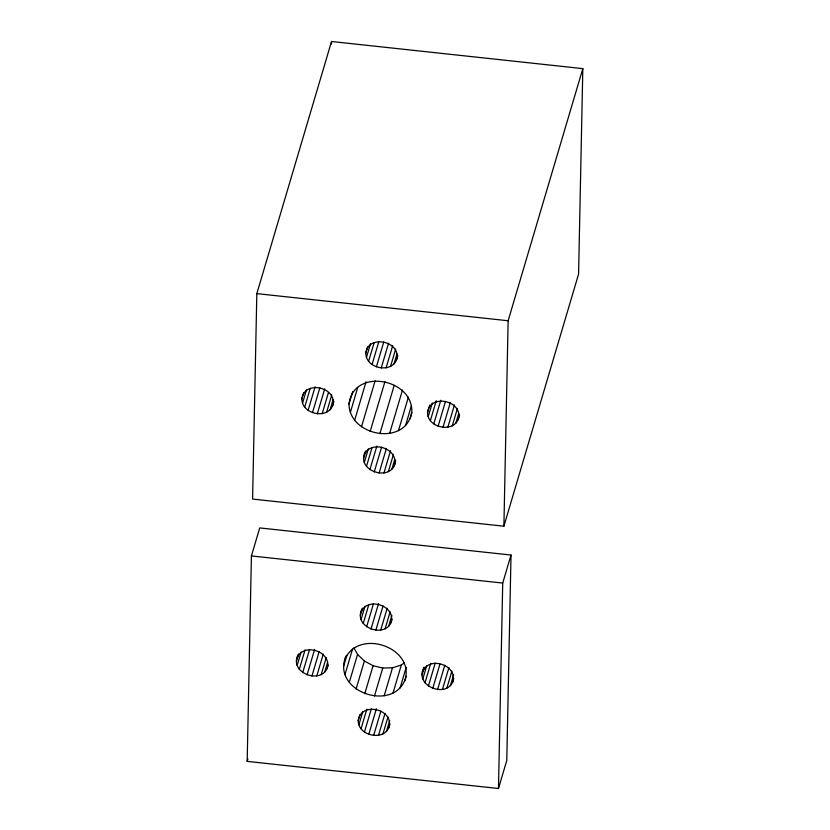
<?xml version="1.0" encoding="UTF-8"?>
<svg xmlns="http://www.w3.org/2000/svg" width="830" height="830" viewBox="0 0 830 830"><rect width="100%" height="100%" fill="white"/><g stroke="black" fill="none" stroke-linecap="round" stroke-linejoin="round"><path stroke-width="1.25" d="M247.174 761.369L251.417 555.934L259.717 527.922L511.021 555.042L506.777 760.488L498.477 788.5L247.174 761.369L247.9 758.931M256.833 293.623L252.59 499.069L503.893 526.199L578.583 274.066L582.826 68.631L331.523 41.5L256.833 293.623L508.136 320.754L582.826 68.631M331.471 44.083L331.523 41.5M498.477 788.5L502.721 583.065L511.021 555.042M503.893 526.199L508.136 320.754M301.881 398.971C303.822 381.25 333.349 385.753 333.297 402.363C331.357 420.073 301.83 415.571 301.881 398.971L303.728 392.756M349.005 404.054C353.009 368.126 411.639 377.868 411.836 410.84C407.831 446.758 349.202 437.026 349.005 404.054L352.688 391.636M328.109 664.986C324.468 685.85 288.311 673.918 298.043 654.86M365.802 353.155C367.732 335.434 397.269 339.937 397.207 356.547C395.277 374.268 365.74 369.765 365.802 353.155L367.638 346.95M395.661 460.743C393.379 482.967 355.24 471.762 365.21 451.883M327.03 668.648C332.612 652.173 304.631 642.098 297.316 657.298M406.15 676.232C396.574 713.987 330.413 692.376 346.017 655.959M392.019 619.18C388.388 640.044 352.221 628.103 361.953 609.044M394.188 465.713C399.77 449.238 371.788 439.163 364.474 454.363M358.207 720.648C360.147 702.927 389.675 707.43 389.623 724.04C387.683 741.761 358.155 737.258 358.207 720.648L360.013 714.557M427.533 412.531C429.473 394.81 459 399.313 458.949 415.923C457.019 433.644 427.481 429.141 427.533 412.531L429.743 405.082M390.94 622.832C396.522 606.357 368.541 596.282 361.237 611.482M404.708 681.098C415.872 648.157 359.919 628.009 345.29 658.398M453.761 678.556C449.704 700.115 412.821 686.524 424.057 667.206M452.682 682.208C458.264 665.733 430.282 655.659 422.968 670.858M302.566 403.11L306.612 389.446M304.724 407.022L310.244 388.388M308.138 410.3L315.13 386.707M312.485 412.645L319.841 387.807M317.319 413.807L324.675 388.969M322.185 413.693L328.441 392.58M326.605 412.292L331.751 394.904M330.143 409.761L333.079 399.832M332.446 406.337L333.919 401.367M366.487 357.305L370.533 343.641M350.374 412.344L357.73 387.506M368.634 361.206L374.154 342.583M354.69 420.156L366.092 381.655M372.058 364.495L378.677 342.136M376.395 366.829L383.751 341.991M361.517 426.724L375.129 380.773M381.229 368.001L388.596 343.163M296.466 661.271L298.634 653.967M297.15 665.421L301.124 652.017M386.095 367.877L392.725 345.529M299.308 669.322L305.077 649.838M370.19 431.403L384.913 381.727M390.515 366.487L395.671 349.098M363.623 458.347L365.833 450.887M364.308 462.486L368.354 448.823M394.053 363.955L396.999 354.016M302.722 672.611L309.58 649.465M396.356 360.531L397.829 355.562M366.466 466.398L371.985 447.764M307.058 674.946L314.643 649.371M379.87 433.737L394.219 385.307M369.879 469.676L376.872 446.084M311.904 676.118L319.114 651.758M374.216 472.021L381.582 447.183M316.769 675.994L323.264 654.071M389.612 433.499L402.488 390.027M379.061 473.183L386.417 448.345M321.189 674.603L326.242 657.547M324.717 672.072L327.611 662.33M383.927 473.069L390.546 450.711M398.442 430.708L408.381 397.176M388.347 471.668L393.493 454.28M391.874 469.137L394.821 459.198M405.517 425.645L411.4 405.777M410.124 418.797L411.971 412.583M343.589 666.355L346.836 655.399M360.376 615.466L362.544 608.151M361.06 619.605L365.034 606.211M344.958 674.655L352.532 649.07M363.218 623.517L368.634 605.246M349.264 682.467L357.564 654.445L353.87 647.753M428.218 416.681L432.274 403.017M366.632 626.795L373.49 603.659M430.376 420.582L436.269 400.714M370.979 629.14L378.553 603.566M433.789 423.871L440.782 400.268M356.101 689.035L364.391 661.022L357.564 654.445M375.814 630.302L383.035 605.942M438.136 426.205L445.492 401.367M380.68 630.188L387.174 608.265M442.971 427.377L450.327 402.54M364.775 693.714L373.075 665.702L364.391 661.022M385.099 628.787L390.152 611.741M358.892 724.798L362.866 711.393M388.637 626.256L391.885 615.3M447.837 427.253L454.467 404.895M361.05 728.699L366.819 709.214M452.257 425.863L457.403 408.474M374.455 696.048L382.755 668.036L392.486 667.797L401.326 665.006L404.355 662.828M455.795 423.331L458.731 413.392M364.463 731.987L371.321 708.841M458.098 419.907L459.571 414.938M368.8 734.322L376.374 708.747M384.186 695.81L392.486 667.797M373.645 735.494L380.856 711.134M378.511 735.37L385.006 713.447M393.026 693.019L401.326 665.006M382.931 733.979L387.973 716.923M386.458 731.448L389.706 720.482M400.091 687.946L406.233 667.247M388.772 728.014L389.851 724.362M422.117 674.842L424.286 667.528M422.802 678.982L426.776 665.587M424.96 682.893L430.729 663.398M428.373 686.171L435.231 663.035M432.71 688.516L439.931 664.156M437.555 689.678L444.766 665.318M442.421 689.564L448.916 667.642M446.841 688.163L451.894 671.117M450.379 685.632L453.616 674.676M251.417 555.934L502.721 583.065M373.075 665.702L382.755 668.036"/></g></svg>
